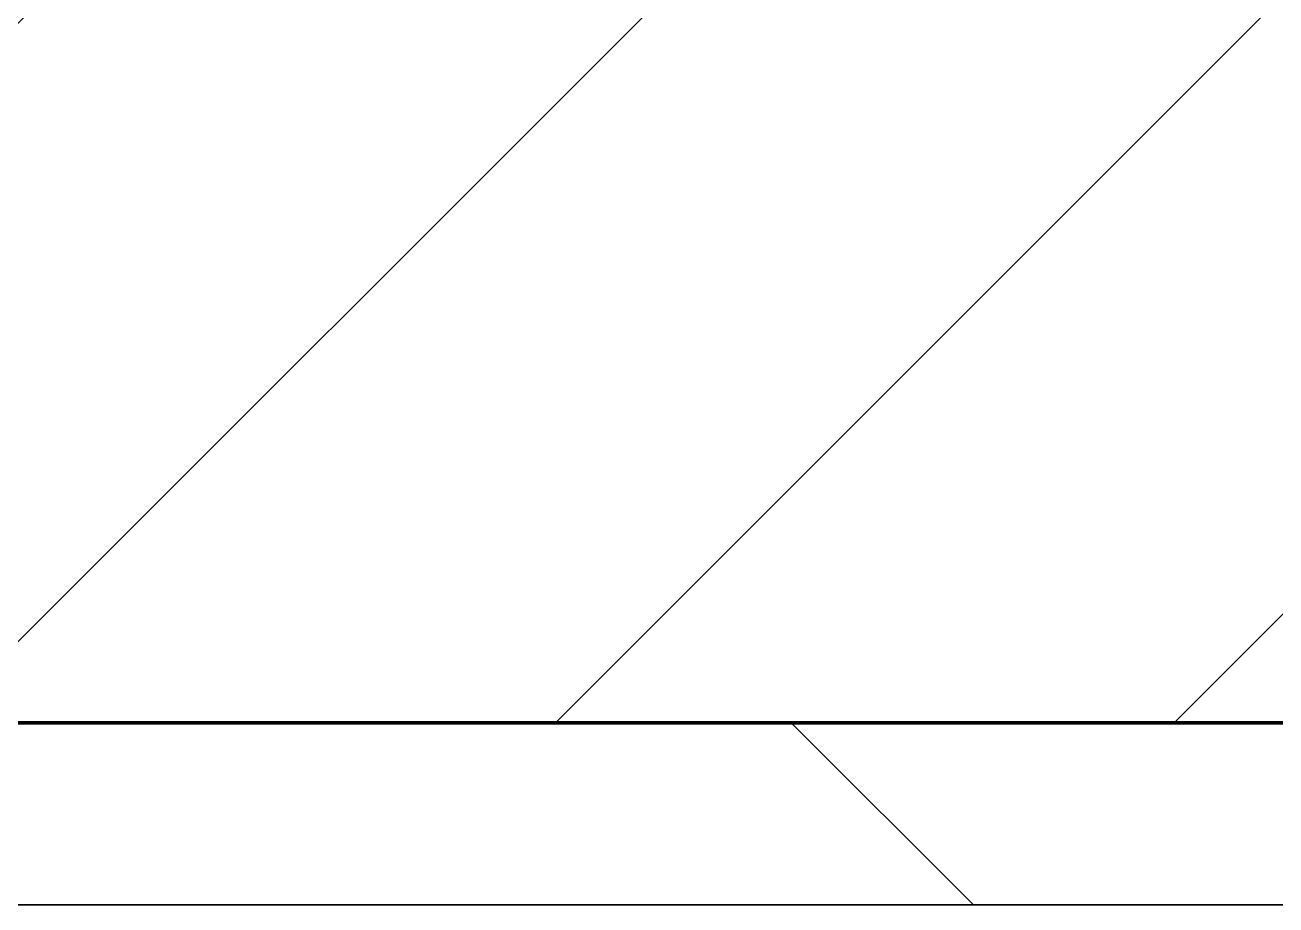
# Model space of a CAD drawing. Header units: millimetres. Extents: x -853228 to -774636, y -17776 to 22455.
# Drawn here: x -781163 to -780819.8, y 7894 to 8135.5 of the extents above; entities that cross this region are included whole.
import ezdxf

# ---------------------------------------------------------------- set-up
doc = ezdxf.new("R2010")
doc.units = ezdxf.units.MM
for name, color, linetype, lineweight in [('A-GLAZ-CURT', 2, 'Continuous', 9), ('A-WALL', 5, 'Continuous', 35), ('A-WALL-FNSH', 2, 'Continuous', 35), ('A-WALL-PATT', 1, 'Continuous', 35)]:
    doc.layers.add(name, color=color, linetype=linetype, lineweight=lineweight)

# ---------------------------------------------------------------- blocks, each defined once
blk = doc.blocks.new('PPLS-PP19_Custom Tile Pattern - Custom Tile Pattern-V64-4281-01 ENLARGED LOWER PLATFORM LEVEL - REFLECTED CEILING PLAN - SHEET 2')
at = {"layer": 'A-GLAZ-CURT'}
for p, q in [((-300, 0), (300, 0)), ((300, 0), (-300, 0)), ((195.99, 0), (213.31, 0)), ((213.31, 0), (195.99, 0)), ((230.06, 0), (300, 0)), ((-300, -50), (300, -50)), ((300, -50), (-300, -50))]:
    blk.add_line(p, q, dxfattribs=at)
for points, knots in [([(23.05, 0), (29.21, 0), (49.25, 0), (88.72, 0), (120.63, 0), (138.28, 0), (138.53, 0)], [-410.253262, -410.253262, -410.253262, -410.253262, -390.253598, -346.313304, -291.370682, -290.5735, -290.5735, -290.5735, -290.5735]), ([(159.99, 0), (155.3, 0), (141.79, 0), (109.77, 0), (76.86, 0), (57.82, 0), (46.51, 0), (41.18, 0), (36.02, 0), (35.54, 0), (35.54, 0)], [-506.475593, -506.475593, -506.475593, -506.475593, -458.593899, -401.860199, -357.622665, -341.267687, -334.000314, -326.15566, -319.318397, -317.489778, -317.489778, -317.489778, -317.489778]), ([(94.4, 0), (94.4, 0), (94.64, 0), (99.11, 0), (108.97, 0), (120.79, 0), (139.94, 0), (163.31, 0), (185.23, 0), (193.62, 0), (194.69, 0), (194.79, 0)], [-2348.345796, -2348.345796, -2348.345796, -2348.345796, -2310.419338, -2233.599744, -2052.234781, -1843.028543, -1530.39897, -1095.004608, -529.74427, -295.064701, -265.121568, -265.121568, -265.121568, -265.121568]), ([(157.9, 0), (156.77, 0), (151.67, 0), (143.29, 0), (134.04, 0), (126.24, 0), (118.6, 0), (114.23, 0), (111.98, 0), (105.66, 0), (105.23, 0), (105.23, 0)], [-10292.955006, -10292.955006, -10292.955006, -10292.955006, -10098.273015, -9847.788484, -9677.714971, -9567.007022, -9453.21225, -9220.200448, -9012.77275, -8966.157302, -8929.495943, -8929.495943, -8929.495943, -8929.495943]), ([(128.58, 0), (128.8, 0), (130.16, 0), (139.26, 0), (152.67, 0), (159.31, 0), (160.78, 0), (161.09, 0)], [-633.326174, -633.326174, -633.326174, -633.326174, -627.736123, -618.981161, -602.094757, -592.980799, -589.871437, -589.871437, -589.871437, -589.871437]), ([(161.09, 0), (160.96, 0), (160.18, 0), (158.35, 0), (157.85, 0), (157.77, 0)], [-10686.450785, -10686.450785, -10686.450785, -10686.450785, -10666.779182, -10580.760289, -10550.278881, -10550.278881, -10550.278881, -10550.278881]), ([(159.98, 0), (159.77, 0), (158.71, 0), (158.33, 0), (158.3, 0)], [-131.062296, -131.062296, -131.062296, -131.062296, -129.632772, -123.352749, -123.352749, -123.352749, -123.352749]), ([(159.07, 0), (159.13, 0), (159.6, 0), (160.13, 0), (160.63, 0)], [-115.643202, -115.643202, -115.643202, -115.643202, -114.681583, -107.933655, -107.933655, -107.933655, -107.933655]), ([(300, 0), (286.53, 0), (254.22, 0), (207.11, 0), (178.17, 0), (162.74, 0), (160.73, 0)], [-285.253232, -285.253232, -285.253232, -285.253232, -244.693688, -187.987675, -143.776725, -132.575437, -132.575437, -132.575437, -132.575437]), ([(160.92, 0), (162.37, 0), (166.2, 0), (174.15, 0), (185.98, 0), (208.82, 0), (219.42, 0), (230.06, 0)], [-106.622689, -106.622689, -106.622689, -106.622689, -87.660824, -65.295536, -41.623857, -24.459831, 0, 0, 0, 0]), ([(193.8, 0), (193.33, 0), (190.11, 0), (183.13, 0), (171, 0), (163.08, 0), (162.1, 0), (161.78, 0)], [-11665.349007, -11665.349007, -11665.349007, -11665.349007, -11565.880756, -11105.624034, -10839.086983, -10768.332124, -10721.828131, -10721.828131, -10721.828131, -10721.828131]), ([(168.37, 0), (167.68, 0), (165.87, 0), (163.56, 0), (162.06, 0)], [-543.375029, -543.375029, -543.375029, -543.375029, -530.793311, -513.85548, -513.85548, -513.85548, -513.85548]), ([(162.75, 0), (165.4, 0), (170.91, 0), (172.61, 0), (172.61, 0)], [-111.264224, -111.264224, -111.264224, -111.264224, -56.742688, -19.085662, -19.085662, -19.085662, -19.085662]), ([(247.1, 0), (246.76, 0), (245.04, 0), (238.34, 0), (226.56, 0), (221.1, 0), (200.27, 0), (182.99, 0), (174.27, 0), (169.67, 0), (168.99, 0)], [-9649.085549, -9649.085549, -9649.085549, -9649.085549, -9581.591397, -9406.094246, -9221.510254, -9016.44624, -8717.832359, -8253.978395, -8152.463617, -8069.855175, -8069.855175, -8069.855175, -8069.855175]), ([(215.22, 0), (214.62, 0), (210.55, 0), (203.98, 0), (187.54, 0), (175.3, 0), (169.49, 0)], [-203.825446, -203.825446, -203.825446, -203.825446, -198.527383, -184.406837, -162.427601, -142.916156, -142.916156, -142.916156, -142.916156]), ([(171.51, 0), (176.48, 0), (193.23, 0), (201.73, 0), (208.81, 0), (213.9, 0), (241.96, 0), (266.73, 0), (281.71, 0), (291.71, 0), (296.52, 0), (297.86, 0), (298.09, 0)], [-7971.819559, -7971.819559, -7971.819559, -7971.819559, -7784.112253, -7606.717214, -7289.299508, -7042.621073, -6582.165592, -6068.460911, -5766.029927, -5566.724884, -5280.360606, -5199.253518, -5199.253518, -5199.253518, -5199.253518]), ([(172.07, 0), (177.66, 0), (187.87, 0), (201.08, 0), (207.47, 0), (213.96, 0), (215.11, 0)], [-255.364076, -255.364076, -255.364076, -255.364076, -237.955587, -223.92608, -215.862851, -208.75215, -208.75215, -208.75215, -208.75215]), ([(300, 0), (288.22, 0), (262, 0), (230.43, 0), (219.94, 0), (219.02, 0)], [-12528.858583, -12528.858583, -12528.858583, -12528.858583, -11905.454923, -11162.864862, -10856.732305, -10856.732305, -10856.732305, -10856.732305]), ([(219.9, 0), (220.86, 0), (227.84, 0), (242.06, 0), (246.54, 0), (246.96, 0)], [-10670.940496, -10670.940496, -10670.940496, -10670.940496, -10511.382485, -9925.173265, -9834.877357, -9834.877357, -9834.877357, -9834.877357]), ([(284.76, 0), (284.76, 0), (285.09, 0), (287.47, 0), (293.59, 0), (297.76, 0), (300, 0)], [-4110.630118, -4110.630118, -4110.630118, -4110.630118, -4053.389046, -3959.664717, -3862.421465, -3746.95702, -3746.95702, -3746.95702, -3746.95702]), ([(297.38, 0), (295.84, 0), (291.62, 0), (285.38, 0), (284.87, 0)], [-4803.172655, -4803.172655, -4803.172655, -4803.172655, -4358.271401, -4143.037883, -4143.037883, -4143.037883, -4143.037883])]:
    blk.add_open_spline(points, degree=3, knots=knots, dxfattribs=at)
for points in [[(161.39, 0), (162.04, 0), (162.39, 0), (162.75, 0)], [(168.74, 0), (168.74, 0), (169.81, 0), (171.51, 0)], [(195.11, 0), (194.91, 0), (194.44, 0), (193.8, 0)]]:
    blk.add_open_spline(points, degree=3, dxfattribs=at)
blk = doc.blocks.new('PPLS-PP19_Custom Tile Pattern - Custom Tile Pattern-V65-4281-01 ENLARGED LOWER PLATFORM LEVEL - REFLECTED CEILING PLAN - SHEET 2')
at = {"layer": 'A-GLAZ-CURT'}
for p, q in [((-300, 0), (300, 0)), ((300, 0), (-300, 0)), ((-293.07, 0), (-275.75, 0)), ((-275.75, 0), (-293.07, 0)), ((-222.32, 0), (-205, 0)), ((-205, 0), (-222.32, 0)), ((-300, -50), (300, -50)), ((300, -50), (-300, -50))]:
    blk.add_line(p, q, dxfattribs=at)
at = {"layer": 'A-GLAZ-CURT', "flags": 128}
for points in [[(-300, 0), (-291.56, 0), (-283.3, 0), (-275.2, 0), (-267.26, 0), (-259.45, 0), (-251.77, 0), (-244.2, 0), (-236.74, 0), (-229.36, 0), (-222.06, 0), (-214.83, 0), (-207.71, 0), (-200.76, 0), (-194.02, 0), (-187.54, 0), (-181.38, 0), (-175.58, 0), (-170.25, 0), (-165.64, 0), (-162.01, 0), (-159.53, 0), (-157.46, 0), (-154.52, 0), (-149.42, 0), (-141.84, 0), (-132.81, 0), (-126.08, 0)], [(-125.17, 0), (-128.55, 0), (-134.16, 0), (-140.03, 0), (-145.5, 0), (-150.63, 0), (-155.53, 0), (-160.27, 0), (-164.95, 0), (-169.65, 0), (-174.47, 0), (-179.49, 0), (-184.81, 0), (-190.44, 0), (-196.37, 0), (-202.58, 0), (-209.04, 0), (-215.73, 0), (-222.63, 0), (-229.72, 0), (-236.97, 0), (-244.39, 0), (-251.96, 0), (-259.67, 0), (-267.51, 0), (-275.48, 0), (-283.55, 0), (-291.73, 0), (-300, 0)]]:
    blk.add_lwpolyline(points, dxfattribs=at)
at = {"layer": 'A-GLAZ-CURT'}
for points, knots in [([(-300, 0), (-284.65, 0), (-236.57, 0), (-174.61, 0), (-129.95, 0), (-110.8, 0), (-99.5, 0), (-91.46, 0)], [-5323.127839, -5323.127839, -5323.127839, -5323.127839, -4502.809032, -2700.551212, -1002.059161, -460.363443, 0, 0, 0, 0]), ([(-163.62, 0), (-179.19, 0), (-215.5, 0), (-262.56, 0), (-294.48, 0), (-300, 0)], [-16345.600353, -16345.600353, -16345.600353, -16345.600353, -15131.813646, -13729.592194, -13439.944408, -13439.944408, -13439.944408, -13439.944408]), ([(-137.88, 0), (-140.56, 0), (-147.66, 0), (-147.69, 0), (-158.72, 0), (-174.02, 0), (-185.59, 0), (-209.77, 0), (-232.01, 0), (-255.22, 0), (-262.59, 0), (-264.9, 0), (-265.4, 0)], [-3187.727384, -3187.727384, -3187.727384, -3187.727384, -2919.378265, -2477.344047, -2237.412286, -2029.680487, -1755.085331, -1400.429864, -858.079193, -543.655514, -208.940337, 0, 0, 0, 0]), ([(-258.6, 0), (-257.91, 0), (-254.26, 0), (-241.25, 0), (-225.99, 0), (-213.1, 0), (-200.2, 0), (-185.8, 0), (-173.72, 0), (-164.38, 0), (-163.35, 0)], [-5722.54675, -5722.54675, -5722.54675, -5722.54675, -5657.471696, -5413.335975, -5017.494783, -4832.723979, -4666.091899, -4349.945572, -4000.813434, -3955.854465, -3955.854465, -3955.854465, -3955.854465]), ([(-163.3, 0), (-168.34, 0), (-179.4, 0), (-199.46, 0), (-216.65, 0), (-231.26, 0), (-233.46, 0), (-234, 0)], [-2035.292444, -2035.292444, -2035.292444, -2035.292444, -1763.376603, -1422.553702, -978.033455, -846.069444, -682.911962, -682.911962, -682.911962, -682.911962]), ([(-233.49, 0), (-233.44, 0), (-232.38, 0), (-230.74, 0), (-225.3, 0), (-223.63, 0)], [-455.274641, -455.274641, -455.274641, -455.274641, -440.605512, -119.536984, 0, 0, 0, 0]), ([(-223.63, 0), (-219.39, 0), (-206.17, 0), (-188.58, 0), (-172.91, 0), (-165.54, 0), (-163.36, 0)], [-5463.295695, -5463.295695, -5463.295695, -5463.295695, -5161.076232, -4739.070012, -4465.409639, -4350.402127, -4350.402127, -4350.402127, -4350.402127]), ([(-94.34, 0), (-105.94, 0), (-127.68, 0), (-153.28, 0), (-163.29, 0)], [-18465.660306, -18465.660306, -18465.660306, -18465.660306, -17136.203329, -16354.258614, -16354.258614, -16354.258614, -16354.258614]), ([(-163.29, 0), (-159.51, 0), (-149.95, 0), (-136.84, 0), (-127.33, 0), (-124.19, 0), (-123.43, 0), (-123.28, 0)], [-4349.188405, -4349.188405, -4349.188405, -4349.188405, -4149.119819, -3839.893365, -3647.167523, -3488.92562, -3439.852845, -3439.852845, -3439.852845, -3439.852845]), ([(-133.82, 0), (-135.51, 0), (-137.8, 0), (-149.31, 0), (-156.48, 0), (-161.34, 0), (-162.55, 0)], [-2731.647847, -2731.647847, -2731.647847, -2731.647847, -2418.507304, -2308.929706, -2113.765672, -2048.735886, -2048.735886, -2048.735886, -2048.735886]), ([(-152.35, 0), (-151.03, 0), (-147.71, 0), (-143.57, 0), (-138.62, 0)], [-3494.978217, -3494.978217, -3494.978217, -3494.978217, -3371.022232, -3227.460399, -3227.460399, -3227.460399, -3227.460399]), ([(-118.78, 0), (-121.86, 0), (-126.28, 0), (-136.96, 0), (-147.46, 0), (-150.03, 0), (-150.57, 0)], [-5938.474035, -5938.474035, -5938.474035, -5938.474035, -5700.061948, -5508.838257, -5298.784692, -5196.16478, -5196.16478, -5196.16478, -5196.16478]), ([(-150.34, 0), (-150.07, 0), (-147.75, 0), (-142.6, 0), (-127.26, 0), (-107.3, 0), (-90.42, 0), (-75.26, 0), (-68.41, 0), (-65.12, 0), (-63.63, 0)], [-4948.728362, -4948.728362, -4948.728362, -4948.728362, -4883.323924, -4440.880425, -4054.690705, -3793.097032, -3402.597032, -3144.956779, -3050.982048, -2969.237017, -2969.237017, -2969.237017, -2969.237017]), ([(-26.75, 0), (-27.82, 0), (-36.18, 0), (-53.55, 0), (-78.2, 0), (-110.94, 0), (-130.52, 0), (-147.74, 0), (-149.07, 0)], [-8718.362214, -8718.362214, -8718.362214, -8718.362214, -8532.293389, -8073.216054, -7508.296369, -7004.680444, -6449.282163, -6277.220794, -6277.220794, -6277.220794, -6277.220794]), ([(-148.23, 0), (-146.94, 0), (-140.15, 0), (-137.28, 0), (-133.93, 0), (-128.78, 0), (-126.5, 0)], [-6162.058746, -6162.058746, -6162.058746, -6162.058746, -6017.569127, -5560.701257, -5364.112219, -5231.017328, -5231.017328, -5231.017328, -5231.017328]), ([(-94.34, 0), (-96.94, 0), (-107.25, 0), (-122.65, 0), (-139.03, 0), (-146.11, 0), (-146.95, 0)], [-1523.025632, -1523.025632, -1523.025632, -1523.025632, -1374.161226, -945.742622, -741.901385, -489.130243, -489.130243, -489.130243, -489.130243]), ([(-146.69, 0), (-146.59, 0), (-145.49, 0), (-135.69, 0), (-128.29, 0), (-125.15, 0)], [-420.34245, -420.34245, -420.34245, -420.34245, -406.956646, -290.263673, 0, 0, 0, 0]), ([(-127.41, 0), (-131.63, 0), (-133.16, 0), (-134.09, 0), (-134.15, 0)], [-8540.990293, -8540.990293, -8540.990293, -8540.990293, -8266.114998, -8246.473386, -8246.473386, -8246.473386, -8246.473386]), ([(-134.15, 0), (-133.32, 0), (-130.31, 0), (-117.33, 0), (-92.04, 0), (-74.02, 0), (-62.74, 0), (-60.36, 0), (-59.97, 0)], [-7657.439573, -7657.439573, -7657.439573, -7657.439573, -7293.749979, -6839.55839, -6236.997189, -5713.340575, -5140.470607, -5006.787413, -5006.787413, -5006.787413, -5006.787413]), ([(-120.13, 0), (-120.14, 0), (-120.24, 0), (-121.3, 0), (-129.25, 0), (-133.82, 0)], [-2933.992132, -2933.992132, -2933.992132, -2933.992132, -2920.575025, -2840.280255, -2731.647847, -2731.647847, -2731.647847, -2731.647847]), ([(-113.43, 0), (-113.44, 0), (-113.96, 0), (-119.73, 0), (-125.43, 0), (-127.03, 0), (-127.41, 0)], [-328.499627, -328.499627, -328.499627, -328.499627, -282.672656, -98.539552, -24.539552, 0, 0, 0, 0]), ([(-126.5, 0), (-122.44, 0), (-108.71, 0), (-86.68, 0), (-63.44, 0), (-54.4, 0), (-48.53, 0), (-30.79, 0), (-18.03, 0), (8.61, 0), (15.02, 0), (22.91, 0), (31, 0), (39.04, 0), (51.19, 0), (58.74, 0), (61.34, 0), (61.45, 0)], [-5231.017328, -5231.017328, -5231.017328, -5231.017328, -4994.692869, -4542.524482, -4008.285538, -3689.699207, -3546.54457, -3315.260113, -2864.387349, -2439.246196, -2084.094819, -1956.422387, -1818.904206, -1645.594513, -1443.202566, -1228.752106, -1120.932285, -1120.932285, -1120.932285, -1120.932285]), ([(-125.15, 0), (-124.93, 0), (-121.96, 0), (-113.01, 0), (-98.9, 0), (-85.29, 0), (-71.67, 0), (-65.93, 0), (-65.07, 0)], [-3362.7396, -3362.7396, -3362.7396, -3362.7396, -3342.215224, -3074.362186, -2902.289527, -2605.247022, -2322.099534, -2241.8264, -2241.8264, -2241.8264, -2241.8264]), ([(-122.08, 0), (-122.01, 0), (-121.69, 0), (-121.2, 0), (-120.88, 0)], [-3136.336417, -3136.336417, -3136.336417, -3136.336417, -3110.304437, -3035.164275, -3035.164275, -3035.164275, -3035.164275])]:
    blk.add_open_spline(points, degree=3, knots=knots, dxfattribs=at)
blk.add_open_spline([(-163.29, 0), (-160.67, 0), (-158.27, 0), (-157.22, 0)], degree=3, dxfattribs=at)

msp = doc.modelspace()

# ---------------------------------------------------------------- hatches: boundary and pattern name
at = {"layer": 'A-WALL-PATT', "lineweight": 9}
h = msp.add_hatch(dxfattribs=at)
h.set_pattern_fill('FP_2', color=256, style=0, pattern_type=2)
h.set_pattern_definition([(45, (0, 0), (-84.852814, 84.852814), [])])
h.paths.add_polyline_path([(-778775.03, 7944.02), (-778775.03, 8144.02), (-783082.37, 8144.02), (-783082.37, 7944.02), (-780382.37, 7944.02), (-780382.37, 7994.02), (-779182.37, 7994.02), (-779182.37, 7944.02), (-779050.8, 7944.02)])
h = msp.add_hatch(dxfattribs=at)
h.set_pattern_fill('FP_3', color=256, style=0, pattern_type=2)
h.set_pattern_definition([(45, (0, 0), (-212.13203, 212.13203), []), (135, (0, 0), (-212.13203, -212.13203), [])])
h.paths.add_polyline_path([(-779257.63, 7894.02), (-778775.03, 7894.02), (-778775.03, 7944.02), (-779182.37, 7944.02), (-779182.37, 7904.02), (-780238.41, 7904.02), (-780216.03, 7894.02), (-779326.57, 7894.02)])
h.paths.add_polyline_path([(-780636.49, 7894.02), (-780326.34, 7894.02), (-780348.72, 7904.02), (-780382.37, 7904.95), (-780382.37, 7944.02), (-783032.37, 7944.02), (-783032.37, 7894.02), (-780705.43, 7894.02)])

# ---------------------------------------------------------------- linework, layer by layer
at = {"layer": 'A-WALL', "color": 7, "lineweight": 70}
for p, q in [((-780382.37, 7944.02), (-783032.37, 7944.02)), ((-783032.37, 7944.02), (-780382.37, 7944.02))]:
    msp.add_line(p, q, dxfattribs=at)
at = {"layer": 'A-WALL-FNSH', "color": 250}
msp.add_line((-780382.37, 7894.02), (-783032.37, 7894.02), dxfattribs=at)

# ---------------------------------------------------------------- block references
at = {"layer": 'A-GLAZ-CURT', "rotation": 180}
for name, p in [('PPLS-PP19_Custom Tile Pattern - Custom Tile Pattern-V65-4281-01 ENLARGED LOWER PLATFORM LEVEL - REFLECTED CEILING PLAN - SHEET 2', (-781282.37, 7894.02)), ('PPLS-PP19_Custom Tile Pattern - Custom Tile Pattern-V64-4281-01 ENLARGED LOWER PLATFORM LEVEL - REFLECTED CEILING PLAN - SHEET 2', (-780682.37, 7894.02))]:
    msp.add_blockref(name, p, dxfattribs=at)

doc.saveas('drawing.dxf')
